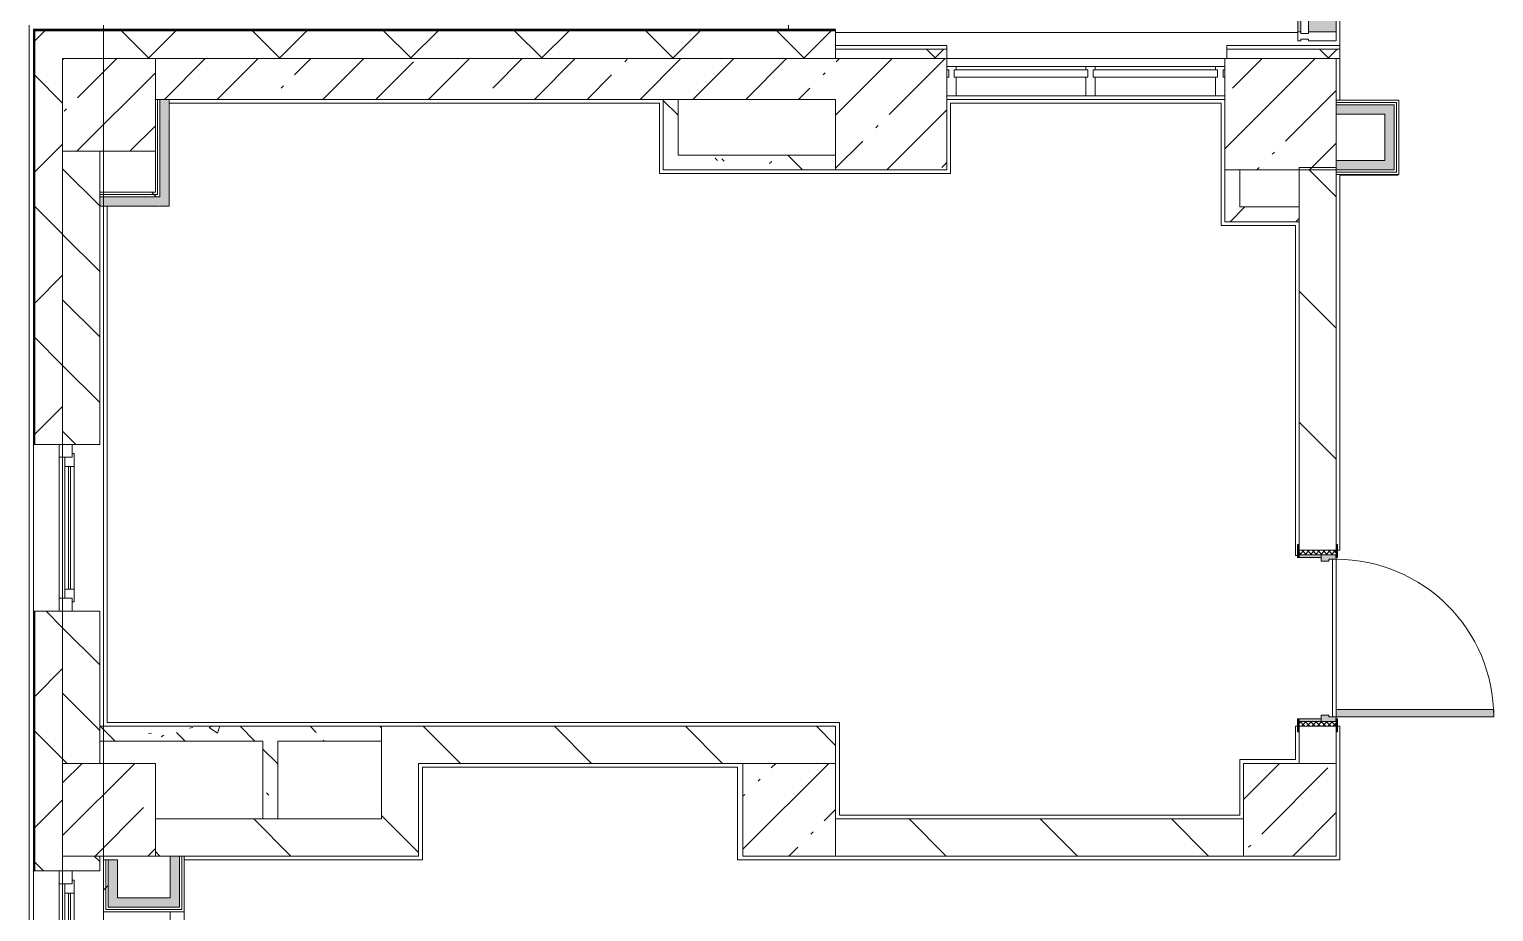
# Model space of a CAD drawing. Header units: millimetres. Extents: x 35928 to 232966, y -8553 to 29000.
# Drawn here: x 105666 to 113566, y 10600 to 15358 of the extents above; entities that cross this region are included whole.
import ezdxf

# ---------------------------------------------------------------- set-up
doc = ezdxf.new("R2010")
doc.units = ezdxf.units.MM
for name, color, linetype, lineweight, true_color in [('A-DOOR-1', 7, 'Continuous', 5, 0xaaaaaa), ('A-DOOR-2', 7, 'Continuous', 5, 0xe2e2e2), ('A-DOOR-FRAM-1', 7, 'Continuous', 5, 0xe2e2e2), ('A-DOOR-FRAM-2', 7, 'Continuous', 5, 0xaaaaaa), ('A-FLOR-1', 7, 'Continuous', 5, 0xaaaaaa), ('A-GLAZ-CWMG-4', 7, 'Continuous', 5, 0x383e42), ('I-WALL-2', 7, 'Continuous', 9, 0xe7e7e7), ('I-WALL-3', 7, 'Continuous', 5, 0xe7e7e7), ('I-WALL-6', 7, 'Continuous', 5, 0x787878)]:
    doc.layers.add(name, color=color, linetype=linetype, lineweight=lineweight, true_color=true_color)
for name, color, linetype, lineweight in [('A-GLAZ-2', 7, 'Continuous', 5), ('A-GLAZ-CURT-3', 7, 'Continuous', 5), ('A-GLAZ-CWMG-3', 7, 'Continuous', 5), ('A-WALL', 7, 'Continuous', 9), ('A-WALL-4', 7, 'Continuous', 5), ('I-WALL-5', 7, 'Continuous', 5), ('S-COLS-3', 7, 'Continuous', 5), ('Оси', 7, 'Continuous', 9)]:
    doc.layers.add(name, color=color, linetype=linetype, lineweight=lineweight)
pattern_1 = [(45, (105956.37, 0), (-353.553, 353.553), []), (135, (105956.37, 0), (-353.553, -353.553), [])]
pattern_2 = [(135, (105956.37, 0), (-353.553, -353.553), [])]
pattern_3 = [(45, (105956.37, 0), (-285.123, 285.123), []), (45, (106241.5, 0), (-285.123, 285.123), [504.031, -100.806, 16.764, -84.042])]
pattern_4 = [(135, (105956.37, 0), (-377.17, -377.17), [533.4, -88.9, 17.78, -88.9]), (135, (105956.37, 376.94), (-377.17, -377.17), []), (50, (105956.37, 0), (637.645, -55.787), [66.675, -733.425]), (355, (105956.4, 0), (-123.35, 668.7), [53.34, -586.74]), (100.451, (106009.5, -4.65), (514.3, 612.908), [56.665, -623.315]), (46.184, (105956.4, 177.8), (948.776, -147.15), [100.01, -1100.137]), (96.636, (106035.4, 165.5), (830.91, 865.997), [85, -934.973]), (351.184, (105956.4, 177.8), (830.92, 865.99), [80.01, -880.11]), (21, (106045.27, 133.35), (530.65, -357.928), [66.675, -733.425]), (326, (106045.3, 133.35), (216.308, 644.658), [53.34, -586.74]), (71.451, (106089.5, 103.5), (746.96, 286.724), [56.665, -623.315]), (37.5, (105956.37, 0), (10.8105, 295.9426), [16.764, -562.864, 16.764, -578.866, -588.962]), (37.5, (105956.37, 0), (10.8105, 295.9426), [-1175.258, 16.764, -572.198]), (7.5, (105956.37, 0), (233.869, 350.632), [16.764, -322.834, 16.764, -549.529, -224.472]), (7.5, (105956.37, 0), (233.869, 350.632), [-905.891, 16.764, -207.708]), (327.5, (105758.12, 0), (474.568, -20.0513), [16.764, -205.486, 16.764, -676.656, -920.115]), (327.5, (105758.12, 0), (474.568, -20.0513), [-915.67, 16.764, -903.351]), (317.5, (105669.22, 0), (518.452, 88.993), [16.764, -272.161, 16.764, -443.738, -653.415]), (317.5, (105669.22, 0), (518.452, 88.993), [-749.427, 16.764, -636.65])]
pattern_5 = [(45, (105956.4, 0), (-530.33, 530.33), []), (135, (105956.4, 0), (-530.33, -530.33), [])]

# ---------------------------------------------------------------- blocks, each defined once
blk = doc.blocks.new('Прямоугольный импост - Импост структурный с накладкой - 190мм-31929454-1_11_2_птичка')
at = {"layer": 'A-GLAZ-CWMG-3'}
for p, q in [((-50, 0), (-50, 17)), ((-50, 17), (0, 17)), ((-40, 0), (-50, 0)), ((-40, -40), (-40, 0)), ((0, 0), (-10, 0)), ((-10, 0), (-10, -40)), ((0, 17), (0, 0)), ((-50, -190), (-50, -40)), ((-50, -40), (-40, -40)), ((-10, -40), (0, -40)), ((0, -40), (0, -190)), ((0, -190), (-50, -190))]:
    blk.add_line(p, q, dxfattribs=at)
blk = doc.blocks.new('Системная панель - Стекло - 40мм-32473990-1_11_2_птичка')
at = {"layer": 'A-GLAZ-CURT-3'}
for p, q in [((325, 40), (-325, 40)), ((-325, 40), (-325, 0)), ((-325, 0), (325, 0)), ((325, 0), (325, 40))]:
    blk.add_line(p, q, dxfattribs=at)
blk = doc.blocks.new('Прямоугольный импост - Импост структурный с накладкой - 190мм-32473988-1_11_2_птичка')
at = {"layer": 'A-GLAZ-CWMG-4'}
for points in [[(6553, 15345), (6570, 15345), (6570, 15975), (6553, 15975), (6553, 15586.8)], [(6760, 15345), (6760, 15975), (6610, 15975), (6610, 15345)]]:
    blk.add_hatch(color=256, dxfattribs=at).paths.add_polyline_path(points)
at = {"layer": 'A-GLAZ-CWMG-3'}
for p, q in [((6553, 15345), (6553, 15975)), ((6760, 15345), (6760, 15975))]:
    blk.add_line(p, q, dxfattribs=at)
blk = doc.blocks.new('BSC_Колонна _Прямоугольная - 500х500-V83-1_11_2_птичка')
at = {"layer": 'S-COLS-3'}
h = blk.add_hatch(dxfattribs=at)
h.set_pattern_fill('FP_117', color=256, style=0, pattern_type=2)
h.set_pattern_definition([(45, (-140, -14950), (-285.123, 285.123), []), (45, (145.12, -14950), (-285.123, 285.123), [504.031, -100.806, 16.764, -84.042])])
h.paths.add_polyline_path([(250, -250), (250, 250), (-250, 250), (-250, -250), (65.2, -250)])
for p, q in [((250, 250), (-250, 250)), ((-250, 250), (-250, -250)), ((250, -250), (250, 250)), ((-250, -250), (250, -250))]:
    blk.add_line(p, q, dxfattribs=at)
blk = doc.blocks.new('120_Окно_СКБ_2Ст - 120_Окно_СКБ_2Ст 2300х2500 _мал створка справа_-22272277-1_11_2_птичка')
at = {"layer": 'A-GLAZ-2'}
for p, q in [((-1150, -127), (-1150, -57)), ((-1150, -57), (-1080, -57)), ((1150, -57), (-1150, -57)), ((-1080, -57), (-1080, -127)), ((250, -127), (250, -57)), ((250, -57), (320, -57)), ((320, -57), (320, -127)), ((1080, -127), (1080, -57)), ((1080, -57), (1150, -57)), ((1150, -57), (1150, -127)), ((-1080, -127), (-1150, -127)), ((-1150, -127), (-1100, -127)), ((-1080, -127), (-1100, -127)), ((-1100, -127), (-1100, -137)), ((-1100, -137), (270, -137)), ((270, -137), (-1100, -137)), ((250, -87), (-1080, -87)), ((-1080, -87), (-1080, -127)), ((-1030, -137), (-1030, -87)), ((-1030, -107), (200, -107)), ((200, -117), (-1030, -117)), ((200, -137), (200, -87)), ((250, -127), (250, -87)), ((320, -127), (250, -127)), ((270, -127), (250, -127)), ((270, -127), (300, -127)), ((270, -137), (270, -127)), ((320, -127), (300, -127)), ((300, -127), (300, -137)), ((300, -137), (1100, -137)), ((1100, -137), (300, -137)), ((1080, -87), (320, -87)), ((320, -87), (320, -127)), ((370, -137), (370, -87)), ((370, -107), (1030, -107)), ((1030, -117), (370, -117)), ((1030, -137), (1030, -87)), ((1080, -127), (1080, -87)), ((1150, -127), (1080, -127)), ((1100, -127), (1080, -127)), ((1100, -127), (1150, -127)), ((1100, -137), (1100, -127))]:
    blk.add_line(p, q, dxfattribs=at)
blk = doc.blocks.new('120_Окно_СКБ_1Ст - 120_Окно_СКБ_1Ст 900х2500_h_-V94-1_11_2_птичка')
at = {"layer": 'A-GLAZ-2'}
for p, q in [((-450, -127), (-450, -57)), ((-450, -57), (-380, -57)), ((450, -57), (-450, -57)), ((-380, -57), (-380, -127)), ((380, -127), (380, -57)), ((380, -57), (450, -57)), ((450, -57), (450, -127)), ((-380, -127), (-450, -127)), ((-450, -127), (-400, -127)), ((-380, -127), (-400, -127)), ((-400, -127), (-400, -137)), ((-400, -137), (400, -137)), ((400, -137), (-400, -137)), ((380, -87), (-380, -87)), ((-380, -87), (-380, -127)), ((-330, -137), (-330, -87)), ((-330, -107), (330, -107)), ((330, -117), (-330, -117)), ((330, -137), (330, -87)), ((380, -127), (380, -87)), ((450, -127), (380, -127)), ((400, -127), (380, -127)), ((400, -127), (450, -127)), ((400, -137), (400, -127))]:
    blk.add_line(p, q, dxfattribs=at)
blk = doc.blocks.new('110_Дверь_СКБ_1Ст_Внутренняя1 - Д-8 950x2100h_охрана-V122-1_11_2_птичка')
at = {"layer": 'A-DOOR-1'}
h = blk.add_hatch(dxfattribs=at)
h.set_pattern_fill('FP_92', color=256, style=0, pattern_type=2)
h.set_pattern_definition([(135, (1826.41, 164.685), (-14.14214, -14.14214), []), (225, (1826.41, 164.685), (14.14214, -14.14214), [])])
h.paths.add_polyline_path([(487.5, 100), (462.5, 100), (462.5, -100), (487.5, -100), (487.5, 87.1)])
at = {"layer": 'A-DOOR-2'}
h = blk.add_hatch(color=256, dxfattribs=at)
h.paths.add_polyline_path([(462.5, 80), (462.5, 100), (437.5, 100), (437.5, 60), (427.5, 60), (427.5, 20), (462.5, 20)])
h.paths.add_polyline_path([(-402.5, 20), (-402.5, 60), (-412.5, 60), (-412.5, 100), (-437.5, 100), (-433.5, 20), (-412.5, 20)])
at = {"layer": 'A-DOOR-FRAM-1'}
for points in [[(437.5, 950), (397.5, 950), (397.5, 100), (437.5, 100), (437.5, 120)], [(-422.5, 108), (-492.5, 108), (-492.5, 100), (-422.5, 100.8)], [(517.5, 100), (517.5, 108), (447.5, 108), (447.5, 100), (487.5, 100)], [(-422.5, 20), (-437.5, 20), (-433.5, -100), (-422.5, -100)], [(462.5, -100), (462.5, 20), (447.5, 20), (447.5, -100)], [(-422.5, -100), (-492.5, -100), (-492.5, -108), (-422.5, -108)], [(517.5, -100), (447.5, -100), (447.5, -108), (517.5, -108)]]:
    blk.add_hatch(color=256, dxfattribs=at).paths.add_polyline_path(points)
at = {"layer": 'A-DOOR-FRAM-2'}
h = blk.add_hatch(dxfattribs=at)
h.set_pattern_fill('FP_93', color=256, style=0, pattern_type=2)
h.set_pattern_definition([(45, (-296.384, 164.685), (-14.1421, 14.1421), []), (135, (-296.384, 164.685), (-14.1421, -14.1421), [])])
h.paths.add_polyline_path([(-437.5, 100), (-462.5, 100), (-462.5, -100), (-437.5, -100), (-437.5, 80)])
at = {"layer": 'A-DOOR-1'}
for p, q in [((437.5, 950), (397.5, 950)), ((397.5, 950), (397.5, 100)), ((437.5, 100), (437.5, 950)), ((397.5, 100), (437.5, 100))]:
    blk.add_line(p, q, dxfattribs=at)
blk.add_arc((437.5, 100), 850, 90, 180, dxfattribs=at)
at = {"layer": 'A-DOOR-FRAM-2'}
for p, q in [((-422.5, 108), (-492.5, 108)), ((-492.5, 108), (-492.5, 100)), ((-492.5, 100), (-422.5, 100)), ((-437.5, 100), (-462.5, 100)), ((-462.5, 100), (-462.5, -100)), ((-412.5, 100), (-437.5, 100)), ((-437.5, 100), (-437.5, 20)), ((-437.5, -100), (-437.5, 100)), ((-422.5, 100), (-437.5, 100)), ((-437.5, 100), (-437.5, 99)), ((-437.5, 99), (-422.5, 99)), ((-422.5, 100), (-422.5, 108)), ((-422.5, 99), (-422.5, 100)), ((-412.5, 60), (-412.5, 100)), ((437.5, 100), (437.5, 60)), ((462.5, 100), (437.5, 100)), ((517.5, 108), (447.5, 108)), ((447.5, 108), (447.5, 100)), ((462.5, 100), (447.5, 100)), ((447.5, 100), (447.5, 99)), ((447.5, 100), (517.5, 100)), ((447.5, 99), (462.5, 99)), ((462.5, 20), (462.5, 100)), ((487.5, 100), (462.5, 100)), ((462.5, 100), (462.5, -100)), ((462.5, 99), (462.5, 100)), ((487.5, -100), (487.5, 100)), ((517.5, 100), (517.5, 108)), ((-437.5, 20), (-402.5, 20)), ((-422.5, 20), (-437.5, 20)), ((-437.5, 20), (-437.5, -100)), ((-422.5, -100), (-422.5, 20)), ((-402.5, 60), (-412.5, 60)), ((-402.5, 20), (-402.5, 60)), ((437.5, 60), (427.5, 60)), ((427.5, 60), (427.5, 20)), ((427.5, 20), (462.5, 20)), ((462.5, 20), (447.5, 20)), ((447.5, 20), (447.5, -100)), ((462.5, -100), (462.5, 20)), ((-422.5, -100), (-492.5, -100)), ((-492.5, -100), (-492.5, -108)), ((-492.5, -108), (-422.5, -108)), ((-462.5, -100), (-437.5, -100)), ((-437.5, -100), (-422.5, -100)), ((-422.5, -108), (-422.5, -100)), ((447.5, -100), (462.5, -100)), ((517.5, -100), (447.5, -100)), ((447.5, -100), (447.5, -108)), ((447.5, -108), (517.5, -108)), ((462.5, -100), (487.5, -100)), ((517.5, -108), (517.5, -100))]:
    blk.add_line(p, q, dxfattribs=at)
blk = doc.blocks.new('BSC_Колонна _Прямоугольная - 500х500-22206884-1_11_2_птичка')
at = {"layer": 'S-COLS-3'}
h = blk.add_hatch(dxfattribs=at)
h.set_pattern_fill('FP_172', color=256, style=0, pattern_type=2)
h.set_pattern_definition([(45, (-6510, -11150), (-285.123, 285.123), []), (45, (-6224.88, -11150), (-285.123, 285.123), [504.031, -100.806, 16.764, -84.042])])
h.paths.add_polyline_path([(-54.2, -250), (250, -250), (250, 250), (-250, 248.7), (-250, -250), (-69, -250)])
for p, q in [((250, 250), (-250, 250)), ((-250, 250), (-250, -250)), ((250, -250), (250, 250)), ((-250, -250), (250, -250))]:
    blk.add_line(p, q, dxfattribs=at)
blk = doc.blocks.new('BSC_Колонна _Прямоугольная - 500х500-V142-1_11_2_птичка')
at = {"layer": 'S-COLS-3'}
h = blk.add_hatch(dxfattribs=at)
h.set_pattern_fill('FP_173', color=256, style=0, pattern_type=2)
h.set_pattern_definition([(45, (-3810, -11150), (-285.123, 285.123), []), (45, (-3524.88, -11150), (-285.123, 285.123), [504.031, -100.806, 16.764, -84.042])])
h.paths.add_polyline_path([(-80, -250), (250, -250), (250, 250), (-250, 250), (-250, -250)])
for p, q in [((250, 250), (-250, 250)), ((-250, 250), (-250, -250)), ((250, -250), (250, 250)), ((-250, -250), (250, -250))]:
    blk.add_line(p, q, dxfattribs=at)
blk = doc.blocks.new('BSC_Колонна _Прямоугольная - 500х500-V152-1_11_2_птичка')
at = {"layer": 'S-COLS-3'}
h = blk.add_hatch(dxfattribs=at)
h.set_pattern_fill('FP_182', color=256, style=0, pattern_type=2)
h.set_pattern_definition([(45, (-140, -11150), (-285.123, 285.123), []), (45, (145.12, -11150), (-285.123, 285.123), [504.031, -100.806, 16.764, -84.042])])
h.paths.add_polyline_path([(-250, -250), (250, -250), (250, 250), (-250, 250), (-250, -156)])
for p, q in [((250, 250), (-250, 250)), ((-250, 250), (-250, -250)), ((250, -250), (250, 250)), ((-250, -250), (250, -250))]:
    blk.add_line(p, q, dxfattribs=at)
blk = doc.blocks.new('Системная панель - Стекло - 40мм-23997278-1_11_2_птичка')
at = {"layer": 'A-GLAZ-CURT-3'}
for p, q in [((360, 0), (-360, 0)), ((-360, 0), (-360, -40)), ((-360, -40), (360, -40)), ((360, -40), (360, 0))]:
    blk.add_line(p, q, dxfattribs=at)
blk = doc.blocks.new('Прямоугольный импост - Импост структурный с накладкой - 160мм-23997279-1_11_2_птичка')
at = {"layer": 'A-GLAZ-CWMG-3'}
for p, q in [((-50, 40), (-50, 140)), ((-50, 140), (0, 140)), ((0, 140), (0, 40)), ((-40, 40), (-50, 40)), ((-50, -17), (-50, 0)), ((-50, 0), (-40, 0)), ((-40, 0), (-40, 40)), ((-10, 40), (-10, 0)), ((0, 40), (-10, 40)), ((-10, 0), (0, 0)), ((0, 0), (0, -17)), ((0, -17), (-50, -17))]:
    blk.add_line(p, q, dxfattribs=at)
blk = doc.blocks.new('Прямоугольный импост - Импост структурный с накладкой - 160мм-23997280-1_11_2_птичка')
at = {"layer": 'A-GLAZ-CWMG-3'}
for p, q in [((0, 140), (-50, 140)), ((-50, 140), (-50, 40)), ((0, 40), (0, 140)), ((-50, 40), (-40, 40)), ((-40, 0), (-50, 0)), ((-50, 0), (-50, -17)), ((-40, 40), (-40, 0)), ((-10, 0), (-10, 40)), ((-10, 40), (0, 40)), ((0, 0), (-10, 0)), ((0, -17), (0, 0)), ((-50, -17), (0, -17))]:
    blk.add_line(p, q, dxfattribs=at)
blk = doc.blocks.new('Прямоугольный импост - Импост структурный с накладкой - 160мм-23752558-1_11_2_птичка')
at = {"layer": 'A-GLAZ-CWMG-3'}
for p, q in [((5410, 15157), (4710, 15157)), ((5410, 15000), (4710, 15000))]:
    blk.add_line(p, q, dxfattribs=at)
blk = doc.blocks.new('Системная панель - Стекло - 40мм-23997281-1_11_2_птичка')
at = {"layer": 'A-GLAZ-CURT-3'}
for p, q in [((335, 0), (-335, 0)), ((-335, 0), (-335, -40)), ((335, -40), (335, 0)), ((-335, -40), (335, -40))]:
    blk.add_line(p, q, dxfattribs=at)
blk = doc.blocks.new('Прямоугольный импост - Импост структурный с накладкой - 160мм-23772036-1_11_2_птичка')
at = {"layer": 'A-GLAZ-CWMG-3'}
for p, q in [((6110, 15157), (5460, 15157)), ((6110, 15000), (5460, 15000))]:
    blk.add_line(p, q, dxfattribs=at)
blk = doc.blocks.new('Прямоугольный импост - Импост структурный с накладкой - 160мм-23997282-1_11_2_птичка')
at = {"layer": 'A-GLAZ-CWMG-3'}
for p, q in [((-25, 40), (-25, 140)), ((-25, 140), (25, 140)), ((25, 140), (25, 40)), ((-15, 40), (-25, 40)), ((-25, -17), (-25, 0)), ((-25, 0), (-15, 0)), ((-15, 0), (-15, 40)), ((15, 40), (15, 0)), ((25, 40), (15, 40)), ((15, 0), (25, 0)), ((25, 0), (25, -17)), ((25, -17), (-25, -17))]:
    blk.add_line(p, q, dxfattribs=at)
blk = doc.blocks.new('Зашивка приборов отопления14 - Зашивка приборов отопления-33280456-1_11_2_птичка')
at = {"layer": 'A-WALL-4'}
for p, q in [((37471.9, 23439), (35371.9, 23439)), ((35371.9, 23079), (37471.9, 23079)), ((37471.9, 23079), (35371.9, 23079)), ((35371.9, 23004), (37471.9, 23004))]:
    blk.add_line(p, q, dxfattribs=at)

msp = doc.modelspace()

# ---------------------------------------------------------------- hatches: boundary and pattern name
at = {"layer": 'A-WALL-4'}
h = msp.add_hatch(dxfattribs=at)
h.set_pattern_fill('FP_85', color=256, style=0, pattern_type=2)
h.set_pattern_definition(pattern_1)
h.paths.add_polyline_path([(105846.4, -100), (105846.4, 3670), (105696.4, 3670), (105696.4, -100)])
h.paths.add_polyline_path([(105696.4, 5220), (105846.4, 5220), (105846.4, 5620), (105696.4, 5620), (105696.4, 5520)])
h.paths.add_polyline_path([(105696.4, 7320), (105846.4, 7320), (105846.4, 8520), (105696.4, 8520), (105696.4, 7544.6)])
h.paths.add_polyline_path([(105757, 10820), (105846.4, 10820), (105846.4, 12220), (105696.4, 12220), (105696.4, 10820)])
h.paths.add_polyline_path([(105846.4, 13120), (105845.8, 15350), (105696.4, 15350), (105696.4, 13120), (105802.1, 13120)])
h = msp.add_hatch(dxfattribs=at)
h.set_pattern_fill('FP_85', color=256, style=0, pattern_type=2)
h.set_pattern_definition(pattern_1)
h.paths.add_polyline_path([(109842.5, 15200), (110016.4, 15200), (110015.2, 15350), (105846.4, 15350), (105846.4, 15200), (109761.4, 15200)])
h = msp.add_hatch(dxfattribs=at)
h.set_pattern_fill('FP_77', color=256, style=0, pattern_type=2)
h.set_pattern_definition([(135, (105956.37, 0), (-176.7767, -176.7767), [])])
h.paths.add_polyline_path([(106046.4, 7900), (106046.4, 8520), (105846.4, 8520), (105846.4, 7900)])
h.paths.add_polyline_path([(106046.4, 10820), (106046.4, 10900), (105846.4, 10900), (105846.4, 10820)])
h.paths.add_polyline_path([(105846.4, 11400), (106046.4, 11400), (106046.4, 12220), (105846.4, 12220), (105846.4, 12143.8)])
h.paths.add_polyline_path([(105955.7, 13120), (106046.4, 13120), (106046.4, 14700), (105846.4, 14700), (105846.4, 13120), (105942.9, 13120)])
at = {"layer": 'I-WALL-2'}
for points in [[(106421.4, 14405), (106416.4, 14980), (106371.4, 14980), (106371.4, 14405), (106415.8, 14405)], [(106346.4, 14405), (106371.4, 14410), (106371.4, 14455), (106046.4, 14455), (106046.4, 14405), (106338.4, 14405)]]:
    msp.add_hatch(color=256, dxfattribs=at).paths.add_polyline_path(points)
at = {"layer": 'I-WALL-3'}
for points in [[(113028.9, 14900), (113028.9, 14950), (112716.4, 14950), (112716.4, 14900), (112978.9, 14900)], [(113028.9, 14650), (113028.9, 14900), (112978.9, 14900), (112978.9, 14650)], [(112716.4, 14600), (113028.9, 14600), (113028.9, 14650), (112716.4, 14650), (112716.4, 14612.5)], [(106141.4, 10675), (106141.4, 10880), (106091.4, 10880), (106091.4, 10675)], [(106476.4, 10625), (106476.4, 10900), (106426.4, 10900), (106426.4, 10625)], [(106297.3, 10625), (106426.4, 10625), (106426.4, 10675), (106091.4, 10675), (106091.4, 10625)]]:
    msp.add_hatch(color=256, dxfattribs=at).paths.add_polyline_path(points)
at = {"layer": 'I-WALL-5'}
h = msp.add_hatch(dxfattribs=at)
h.set_pattern_fill('FP_85', color=256, style=0, pattern_type=2)
h.set_pattern_definition(pattern_1)
h.paths.add_polyline_path([(110026.8, 15200), (110616.4, 15200), (110616.4, 15250), (110016.4, 15250), (110016.4, 15200)])
h = msp.add_hatch(dxfattribs=at)
h.set_pattern_fill('FP_85', color=256, style=0, pattern_type=2)
h.set_pattern_definition(pattern_1)
h.paths.add_polyline_path([(112614.7, 15200), (112736.4, 15200), (112736.4, 15250), (112126.4, 15250), (112126.4, 15200), (112509.4, 15200)])
h = msp.add_hatch(dxfattribs=at)
h.set_pattern_fill('FP_78', color=256, style=0, pattern_type=2)
h.set_pattern_definition(pattern_3)
h.paths.add_polyline_path([(109686.4, 14980), (110016.4, 14980), (110015.2, 15200), (106346.4, 15200), (106346.4, 14980), (109550.5, 14980)])
h = msp.add_hatch(dxfattribs=at)
h.set_pattern_fill('FP_84', color=256, style=0, pattern_type=2)
h.set_pattern_definition(pattern_2)
h.paths.add_polyline_path([(112516.4, 11400), (112716.4, 11400), (112716.4, 11600), (112516.4, 11600), (112516.4, 11420)])
h.paths.add_polyline_path([(112516.4, 12550), (112716.4, 12550), (112716.4, 14612.5), (112704.6, 14600), (112516.4, 14600), (112516.4, 12580)])
h = msp.add_hatch(dxfattribs=at)
h.set_pattern_fill('FP_191', color=256, style=0, pattern_type=2)
h.set_pattern_definition(pattern_5)
h.paths.add_polyline_path([(106046.4, 14467.5), (106346.4, 14467.5), (106346.4, 14480), (106046.4, 14480)])
h = msp.add_hatch(dxfattribs=at)
h.set_pattern_fill('FP_191', color=256, style=0, pattern_type=2)
h.set_pattern_definition(pattern_5)
h.paths.add_polyline_path([(106255.6, 14455), (106358.9, 14455), (106358.9, 14467.5), (106046.4, 14467.5), (106046.4, 14455), (106066.4, 14455)])
h = msp.add_hatch(dxfattribs=at)
h.set_pattern_fill('FP_83', color=256, style=0, pattern_type=2)
h.set_pattern_definition([(45, (105956.37, 0), (-176.7767, 176.7767), [])])
h.paths.add_polyline_path([(112496.4, 14320), (112516.4, 14320), (112516.4, 14400), (112116.4, 14400), (112116.4, 14320), (112338.9, 14320)])
h = msp.add_hatch(dxfattribs=at)
h.set_pattern_fill('FP_84', color=256, style=0, pattern_type=2)
h.set_pattern_definition(pattern_2)
h.paths.add_polyline_path([(107620.6, 10900), (107766.4, 10900), (107766.4, 11600), (107566.4, 11600), (107566.4, 10900)])
h = msp.add_hatch(dxfattribs=at)
h.set_pattern_fill('FP_84', color=256, style=0, pattern_type=2)
h.set_pattern_definition(pattern_2)
h.paths.add_polyline_path([(107766.4, 11400), (110016.4, 11400), (110016.4, 11600), (107766.4, 11600)])
h = msp.add_hatch(dxfattribs=at)
h.set_pattern_fill('FP_84', color=256, style=0, pattern_type=2)
h.set_pattern_definition(pattern_2)
h.paths.add_polyline_path([(106346.4, 10900), (107566.4, 10900), (107566.4, 11100), (106346.4, 11100), (106346.4, 10968.2)])
h = msp.add_hatch(dxfattribs=at)
h.set_pattern_fill('FP_84', color=256, style=0, pattern_type=2)
h.set_pattern_definition(pattern_2)
h.paths.add_polyline_path([(110461.4, 10900), (112216.4, 10900), (112216.4, 11100), (110016.4, 11100), (110016.4, 10900)])
h = msp.add_hatch(dxfattribs=at)
h.set_pattern_fill('FP_191', color=256, style=0, pattern_type=2)
h.set_pattern_definition(pattern_5)
h.paths.add_polyline_path([(106078.9, 10612.5), (106078.9, 10880), (106066.4, 10880), (106066.4, 10612.5), (106075.7, 10612.5)])
h = msp.add_hatch(dxfattribs=at)
h.set_pattern_fill('FP_191', color=256, style=0, pattern_type=2)
h.set_pattern_definition(pattern_5)
h.paths.add_polyline_path([(106078.9, 10625), (106091.4, 10625), (106091.4, 10880), (106078.9, 10880), (106078.9, 10675)])
at = {"layer": 'I-WALL-6'}
h = msp.add_hatch(dxfattribs=at)
h.set_pattern_fill('FP_100', color=256, style=0, pattern_type=2)
h.set_pattern_definition(pattern_4)
h.paths.add_polyline_path([(109086.4, 14600), (109166.4, 14600), (109166.4, 14980), (109086.4, 14980), (109086.4, 14960)])
h = msp.add_hatch(dxfattribs=at)
h.set_pattern_fill('FP_100', color=256, style=0, pattern_type=2)
h.set_pattern_definition(pattern_4)
h.paths.add_polyline_path([(110002.4, 14600), (110016.4, 14600), (110016.4, 14680), (109166.4, 14680), (109166.4, 14600), (109866.4, 14600)])
h = msp.add_hatch(dxfattribs=at)
h.set_pattern_fill('FP_100', color=256, style=0, pattern_type=2)
h.set_pattern_definition(pattern_4)
h.paths.add_polyline_path([(106046.4, 11520), (107566.4, 11520), (107566.4, 11600), (106046.4, 11600)])
h = msp.add_hatch(dxfattribs=at)
h.set_pattern_fill('FP_100', color=256, style=0, pattern_type=2)
h.set_pattern_definition(pattern_4)
h.paths.add_polyline_path([(106926.4, 11100), (107006.4, 11100), (107006.4, 11520), (106926.4, 11520), (106926.4, 11128.6)])
at = {"layer": 'S-COLS-3'}
h = msp.add_hatch(dxfattribs=at)
h.set_pattern_fill('FP_78', color=256, style=0, pattern_type=2)
h.set_pattern_definition(pattern_3)
h.paths.add_polyline_path([(110219.5, 14600), (110616.4, 14600), (110616.4, 15200), (110016.4, 15200), (110016.4, 14600)])
h = msp.add_hatch(dxfattribs=at)
h.set_pattern_fill('FP_78', color=256, style=0, pattern_type=2)
h.set_pattern_definition(pattern_3)
h.paths.add_polyline_path([(112116.4, 14600), (112707.8, 14600), (112716.4, 14612.5), (112716.4, 15200), (112116.4, 15200), (112116.4, 14960)])

# ---------------------------------------------------------------- linework, layer by layer
at = {"layer": 'A-FLOR-1'}
for p, q in [((112736.4, 16010), (112736.4, 15270)), ((110016.4, 15340), (112509.4, 15340)), ((112736.4, 15200), (112736.4, 14976)), ((109066.4, 14960), (106421.4, 14960)), ((109066.4, 14580), (109066.4, 14960)), ((112096.4, 14960), (110636.4, 14960)), ((110636.4, 14960), (110636.4, 14580)), ((112096.4, 14300), (112096.4, 14960)), ((112736.4, 14976), (113051.4, 14976)), ((110636.4, 14580), (109066.4, 14580)), ((113051.4, 14571), (112736.4, 14571)), ((112736.4, 14571), (112736.4, 12550)), ((106086.4, 14405), (106086.4, 11620)), ((112496.4, 14300), (112096.4, 14300)), ((112496.4, 12521), (112496.4, 14300)), ((112508.4, 12521), (112496.4, 12521)), ((112696.4, 11650), (112696.4, 12500)), ((112716.4, 12500), (112716.4, 11690)), ((112736.4, 12550), (112724.4, 12550)), ((106086.4, 11620), (110036.4, 11620)), ((110036.4, 11620), (110036.4, 11120)), ((112496.4, 11420), (112496.4, 11600)), ((112496.4, 11600), (112508.4, 11600)), ((112724.4, 11600), (112736.4, 11600)), ((112736.4, 11600), (112736.4, 10880)), ((109487.4, 11380), (107787.4, 11380)), ((107787.4, 11380), (107787.4, 10880)), ((109487.4, 10880), (109487.4, 11380)), ((112196.4, 11120), (112196.4, 11420)), ((112196.4, 11420), (112496.4, 11420)), ((110036.4, 11120), (112196.4, 11120)), ((106066.4, 10900), (106066.4, 10880)), ((107787.4, 10880), (106501.4, 10880)), ((112736.4, 10880), (109487.4, 10880))]:
    msp.add_line(p, q, dxfattribs=at)
at = {"layer": 'A-WALL'}
for p, q in [((105693.4, 15353), (105693.4, 13120)), ((110016.4, 15353), (105693.4, 15353)), ((105696.4, 15350), (105696.4, 13120)), ((110016.4, 15350), (105696.4, 15350)), ((110616.4, 15250), (110016.4, 15250)), ((112736.4, 15250), (112126.4, 15250)), ((106346.4, 15200), (110016.4, 15200)), ((106421.4, 14980), (106346.4, 14980)), ((106358.9, 14467.5), (106358.9, 14980)), ((106371.4, 14455), (106371.4, 14980)), ((109166.4, 14980), (109086.4, 14980)), ((113041.4, 14962.5), (112716.4, 14962.5)), ((113028.9, 14950), (112716.4, 14950)), ((113028.9, 14600), (113028.9, 14950)), ((113041.4, 14587.5), (113041.4, 14962.5)), ((105846.4, 13120), (105846.4, 14700)), ((112716.4, 14600), (113028.9, 14600)), ((112716.4, 14587.5), (113041.4, 14587.5)), ((106046.4, 14467.5), (106358.9, 14467.5)), ((106046.4, 14455), (106371.4, 14455)), ((112516.4, 14320), (112516.4, 14400)), ((105693.4, 12220), (105693.4, 10820)), ((105696.4, 12220), (105696.4, 10820)), ((105846.4, 11400), (105846.4, 12220)), ((106046.4, 11600), (106046.4, 11520)), ((107566.4, 11600), (107566.4, 11520)), ((106926.4, 11100), (107006.4, 11100)), ((105846.4, 10820), (105846.4, 10900)), ((106078.9, 10880), (106078.9, 10612.5)), ((106091.4, 10880), (106091.4, 10625)), ((106476.4, 10625), (106476.4, 10900)), ((106488.9, 10612.5), (106488.9, 10900)), ((106078.9, 10612.5), (106488.9, 10612.5)), ((106091.4, 10625), (106476.4, 10625))]:
    msp.add_line(p, q, dxfattribs=at)
at = {"layer": 'A-WALL-4'}
for p, q in [((105666.4, 7205), (105666.4, 15380)), ((105688.4, 15358), (105688.4, 7320)), ((110016.4, 15358), (105688.4, 15358)), ((109761.4, 15357.7), (109761.4, 15380)), ((110016.4, 15270), (110016.4, 15358)), ((106046.4, 13120), (106046.4, 14700)), ((105688.4, 13120), (106046.4, 13120)), ((105846.4, 13120), (105846.4, 12220)), ((106046.4, 12220), (105688.4, 12220)), ((106046.4, 11600), (106046.4, 12220)), ((106046.4, 11400), (106046.4, 11520)), ((106046.4, 10820), (106046.4, 10900)), ((105688.4, 10820), (106046.4, 10820)), ((105846.4, 10820), (105846.4, 8520))]:
    msp.add_line(p, q, dxfattribs=at)
at = {"layer": 'I-WALL-5'}
for p, q in [((110616.4, 15270), (110016.4, 15270)), ((110016.4, 15270), (110016.4, 15200)), ((110616.4, 15200), (110616.4, 15270)), ((112736.4, 15270), (112126.4, 15270)), ((112126.4, 15270), (112126.4, 15200)), ((112736.4, 15200), (112736.4, 15270)), ((110016.4, 15200), (112116.4, 15200)), ((112126.4, 15200), (112736.4, 15200)), ((106421.4, 14980), (109086.4, 14980)), ((106421.4, 14405), (106421.4, 14980)), ((109086.4, 14980), (109086.4, 14600)), ((109166.4, 14980), (110016.4, 14980)), ((109166.4, 14680), (109166.4, 14980)), ((112116.4, 14980), (110616.4, 14980)), ((113053.9, 14975), (112716.4, 14975)), ((112716.4, 14975), (112716.4, 14900)), ((113053.9, 14575), (113053.9, 14975)), ((112716.4, 14900), (112978.9, 14900)), ((112978.9, 14900), (112978.9, 14650)), ((106066.4, 14700), (106066.4, 14480)), ((106346.4, 14700), (106346.4, 14480)), ((110016.4, 14680), (109166.4, 14680)), ((110016.4, 14600), (110016.4, 14680)), ((112978.9, 14650), (112716.4, 14650)), ((112716.4, 14650), (112716.4, 12580)), ((109086.4, 14600), (110016.4, 14600)), ((112196.4, 14600), (112116.4, 14600)), ((112116.4, 14600), (112116.4, 14320)), ((112196.4, 14400), (112196.4, 14600)), ((112516.4, 14612.5), (112516.4, 14400)), ((112716.4, 14612.5), (112516.4, 14612.5)), ((112716.4, 14575), (113053.9, 14575)), ((106346.4, 14480), (106046.4, 14480)), ((106046.4, 14405), (106421.4, 14405)), ((106066.4, 14405), (106066.4, 11600)), ((112516.4, 14400), (112196.4, 14400)), ((112116.4, 14320), (112516.4, 14320)), ((112516.4, 14320), (112516.4, 12580)), ((110016.4, 11600), (106046.4, 11600)), ((110016.4, 11400), (110016.4, 11600)), ((112516.4, 11570), (112516.4, 11400)), ((112716.4, 11400), (112716.4, 11570)), ((106046.4, 11520), (106926.4, 11520)), ((106066.4, 11520), (106066.4, 11400)), ((106926.4, 11520), (106926.4, 11100)), ((107006.4, 11520), (107566.4, 11520)), ((107006.4, 11100), (107006.4, 11520)), ((107566.4, 11520), (107566.4, 11100)), ((107766.4, 10900), (107766.4, 11400)), ((107766.4, 11400), (109516.4, 11400)), ((106926.4, 11100), (106346.4, 11100)), ((107566.4, 11100), (107006.4, 11100)), ((112216.4, 11100), (110016.4, 11100)), ((106066.4, 10900), (106066.4, 8500)), ((106141.4, 10880), (106066.4, 10880)), ((106141.4, 10675), (106141.4, 10880)), ((106346.4, 10900), (107766.4, 10900)), ((106426.4, 10900), (106426.4, 10675)), ((106501.4, 10600), (106501.4, 10900)), ((110016.4, 10900), (112216.4, 10900)), ((106426.4, 10675), (106141.4, 10675)), ((106066.4, 10600), (106501.4, 10600))]:
    msp.add_line(p, q, dxfattribs=at)
at = {"layer": 'S-COLS-3'}
for p, q in [((110616.4, 15200), (110016.4, 15200)), ((110616.4, 14600), (110616.4, 15200)), ((112716.4, 15200), (112116.4, 15200)), ((112116.4, 15200), (112116.4, 14600)), ((112716.4, 14600), (112716.4, 15200)), ((110016.4, 14980), (110016.4, 14600)), ((110016.4, 14600), (110616.4, 14600)), ((112116.4, 14600), (112716.4, 14600))]:
    msp.add_line(p, q, dxfattribs=at)
at = {"layer": 'Оси'}
msp.add_line((106066.4, 5439), (106066.4, 15380), dxfattribs=at)

# ---------------------------------------------------------------- block references
at = {"layer": 'A-DOOR-1', "rotation": 270}
msp.add_blockref('110_Дверь_СКБ_1Ст_Внутренняя1 - Д-8 950x2100h_охрана-V122-1_11_2_птичка', (112616.4, 12087.5), dxfattribs=at)
at = {"layer": 'A-GLAZ-2', "rotation": 89.99999999999991}
for name, p in [('120_Окно_СКБ_1Ст - 120_Окно_СКБ_1Ст 900х2500_h_-V94-1_11_2_птичка', (105771.4, 12670)), ('120_Окно_СКБ_2Ст - 120_Окно_СКБ_2Ст 2300х2500 _мал створка справа_-22272277-1_11_2_птичка', (105771.4, 9670))]:
    msp.add_blockref(name, p, dxfattribs=at)
at = {"layer": 'A-GLAZ-CURT-3', "rotation": 269.9999999999999}
msp.add_blockref('Системная панель - Стекло - 40мм-32473990-1_11_2_птичка', (112526.4, 15660), dxfattribs=at)
at = {"layer": 'A-GLAZ-CURT-3'}
for name, p in [('Системная панель - Стекло - 40мм-23997278-1_11_2_птичка', (111016.4, 15140)), ('Системная панель - Стекло - 40мм-23997281-1_11_2_птичка', (111741.4, 15140))]:
    msp.add_blockref(name, p, dxfattribs=at)
at = {"layer": 'A-GLAZ-CWMG-3'}
for name in ['Прямоугольный импост - Импост структурный с накладкой - 190мм-32473988-1_11_2_птичка', 'Прямоугольный импост - Импост структурный с накладкой - 160мм-23752558-1_11_2_птичка', 'Прямоугольный импост - Импост структурный с накладкой - 160мм-23772036-1_11_2_птичка']:
    msp.add_blockref(name, (105956.4, 0), dxfattribs=at)
at = {"layer": 'A-GLAZ-CWMG-3', "extrusion": (0, 0, -1)}
for name, p, rotation in [('Прямоугольный импост - Импост структурный с накладкой - 190мм-31929454-1_11_2_птичка', (-112526.4, 15295), 270.0000000000001), ('Прямоугольный импост - Импост структурный с накладкой - 160мм-23997282-1_11_2_птичка', (-111391.4, 15140), 180), ('Прямоугольный импост - Импост структурный с накладкой - 160мм-23997279-1_11_2_птичка', (-112116.4, 15140), 180)]:
    msp.add_blockref(name, p, dxfattribs=dict(at, rotation=rotation))
at = {"layer": 'A-GLAZ-CWMG-3', "rotation": 180}
msp.add_blockref('Прямоугольный импост - Импост структурный с накладкой - 160мм-23997280-1_11_2_птичка', (110616.4, 15140), dxfattribs=at)
at = {"layer": 'A-WALL-4', "rotation": 90.0000000000001}
msp.add_blockref('Зашивка приборов отопления14 - Зашивка приборов отопления-33280456-1_11_2_птичка', (129505.4, -26871.9), dxfattribs=at)
at = {"layer": 'S-COLS-3'}
for name, p in [('BSC_Колонна _Прямоугольная - 500х500-V83-1_11_2_птичка', (106096.4, 14950)), ('BSC_Колонна _Прямоугольная - 500х500-V152-1_11_2_птичка', (106096.4, 11150)), ('BSC_Колонна _Прямоугольная - 500х500-V142-1_11_2_птичка', (109766.4, 11150)), ('BSC_Колонна _Прямоугольная - 500х500-22206884-1_11_2_птичка', (112466.4, 11150))]:
    msp.add_blockref(name, p, dxfattribs=at)

doc.saveas('drawing.dxf')
